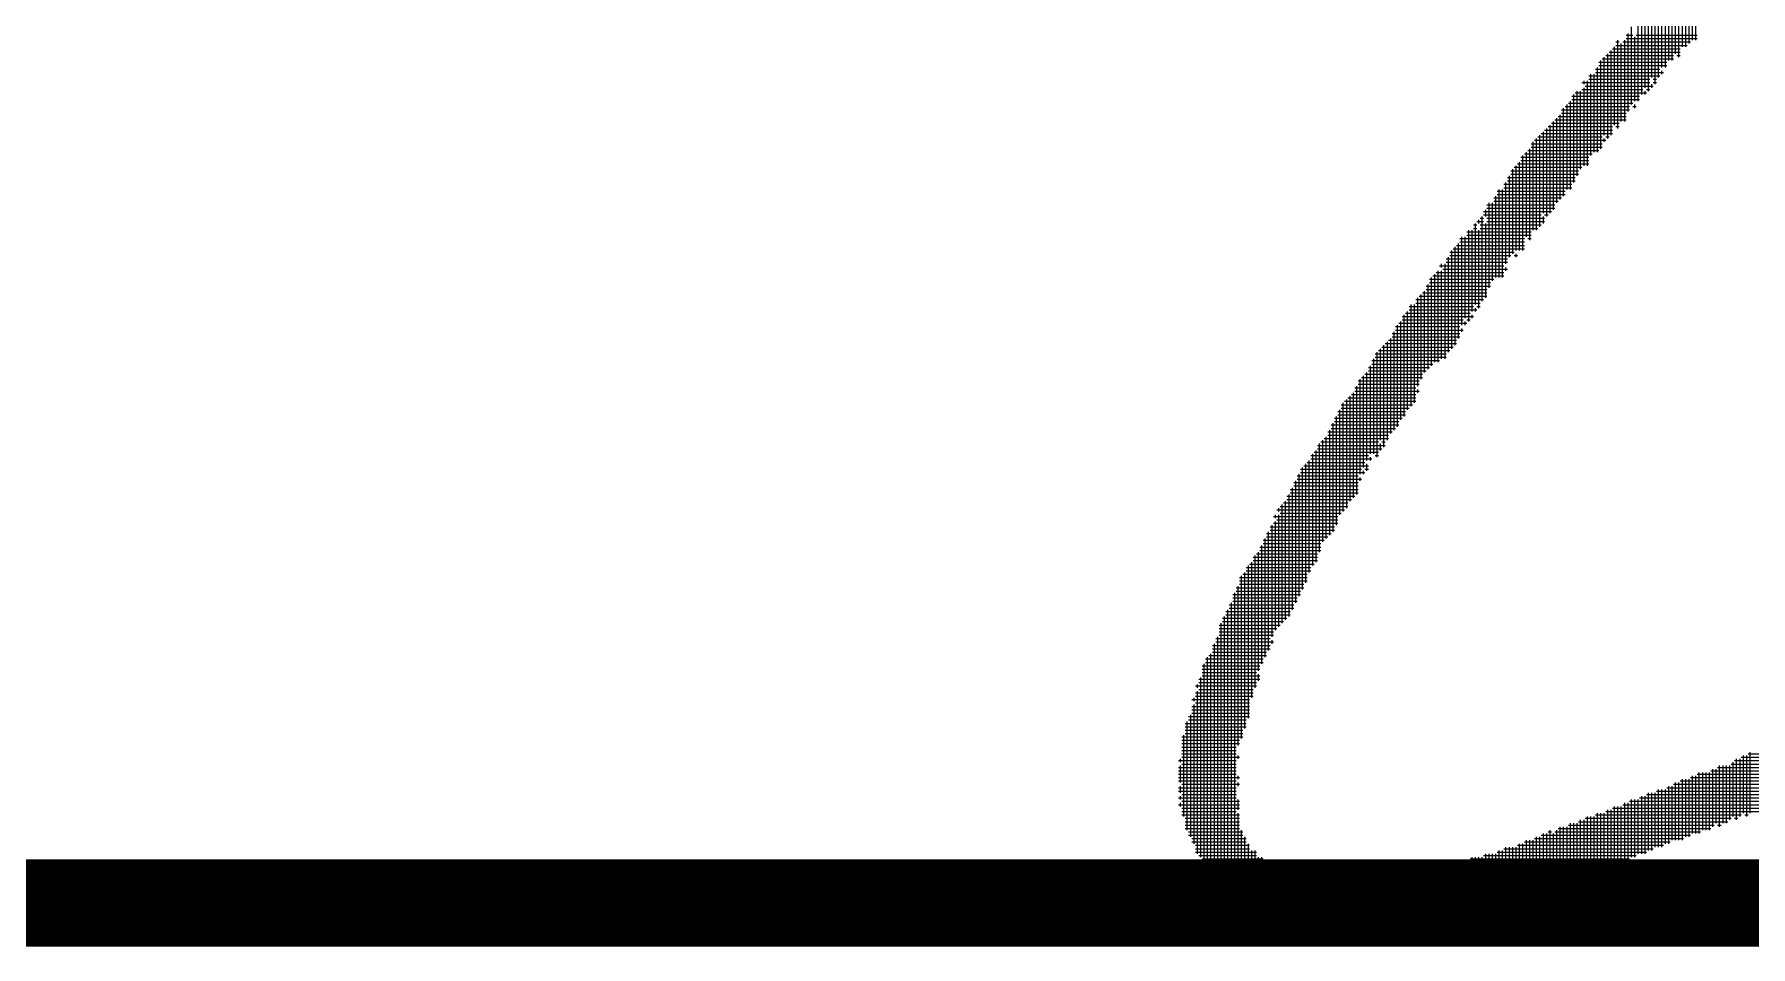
# Model space of a CAD drawing. Header units: feet. Extents: x 0 to 336400, y 0 to 237600.
# Drawn here: x 227236 to 228810, y 10360 to 11197 of the extents above; entities that cross this region are included whole.
import ezdxf
from ezdxf.enums import TextEntityAlignment as Align

# ---------------------------------------------------------------- set-up
doc = ezdxf.new("R2010")
doc.units = ezdxf.units.FT
doc.header["$LTSCALE"] = 2200
doc.header["$MEASUREMENT"] = 0
for name, color, linetype in [('CX-BORD-LIN1', 4, 'CONTINUOUS'), ('CX-BORD-LIN2', 3, 'CONTINUOUS'), ('CX-BORD-TEX2', 7, 'CONTINUOUS'), ('CX-BORD-TEX3', 6, 'CONTINUOUS'), ('CX-MISC', 2, 'CONTINUOUS')]:
    doc.layers.add(name, color=color, linetype=linetype)
doc.styles.add('TB_TEXT', font='')
doc.styles.add('TB_WBTXT', font='')
doc.styles.add('TB_WMTXT', font='')
doc.styles.get('TB_TEXT').set_extended_font_data('DotumChe')
doc.styles.get('TB_WBTXT').set_extended_font_data('Dotum')
doc.styles.get('TB_WMTXT').set_extended_font_data('DotumChe')

# ---------------------------------------------------------------- blocks, each defined once
blk = doc.blocks.new('CXBLKA1-KHCA-1')
at = {"layer": 'CX-BORD-LIN1', "const_width": 0.2}
blk.add_lwpolyline([(558, 6), (270, 6)], dxfattribs=at)
at = {"layer": 'CX-BORD-LIN1', "style": 'TB_TEXT'}
for tag, p in [('TR_RCON5', (342.3033, 33)), ('TR_RCON4', (342.3033, 27)), ('TR_RCON3', (342.3033, 21)), ('TR_RCON2', (342.3033, 15)), ('TR_RCON1', (342.3033, 9))]:
    blk.add_attdef(tag, text='', height=3.5, dxfattribs=at).set_placement(p, align=Align.MIDDLE_LEFT)
for tag, height, p in [('TR_DGN5', 3.5, (451.1185, 33)), ('TR_CHK5', 3.5, (491.1185, 33)), ('TR_RDAT5', 3.5, (317.5, 33)), ('TR_APP5', 3.5, (531.1185, 33)), ('TR_RNUM5', 3, (285.1051, 32.6366)), ('TR_DGN4', 3.5, (451.1185, 27)), ('TR_CHK4', 3.5, (491.1185, 27)), ('TR_RDAT4', 3.5, (317.5, 27)), ('TR_APP4', 3.5, (531.1185, 27)), ('TR_RNUM4', 3, (285.1051, 26.6366)), ('TR_DGN3', 3.5, (451.1185, 21)), ('TR_CHK3', 3.5, (491.1185, 21)), ('TR_RDAT3', 3.5, (317.5, 21)), ('TR_APP3', 3.5, (531.1185, 21)), ('TR_RNUM3', 3, (285.1051, 20.6366)), ('TR_DGN2', 3.5, (451.1185, 15)), ('TR_CHK2', 3.5, (491.1185, 15)), ('TR_RDAT2', 3.5, (317.5, 15)), ('TR_APP2', 3.5, (531.1185, 15)), ('TR_RNUM2', 3, (285.1051, 14.6366)), ('TR_DGN1', 3.5, (451.1185, 9)), ('TR_CHK1', 3.5, (491.1185, 9)), ('TR_RDAT1', 3.5, (317.5, 9)), ('TR_APP1', 3.5, (531.1185, 9)), ('TR_RNUM1', 3, (285.1051, 8.6366))]:
    blk.add_attdef(tag, text='', height=height, dxfattribs=at).set_placement(p, align=Align.MIDDLE_CENTER)
at = {"layer": 'CX-BORD-LIN2', "style": 'TB_TEXT'}
blk.add_attdef('TD_VERSION', text='', height=3, rotation=90, dxfattribs=at).set_placement((800.5, 48.0149), align=Align.MIDDLE_CENTER)
at = {"layer": 'CX-BORD-TEX2', "style": 'TB_WMTXT'}
for tag, height, p in [('TB_CNAME', 5, (15.3448, 531.8324)), ('TB_CSCOP', 4, (16.6346, 523.8324))]:
    blk.add_attdef(tag, text='', height=height, dxfattribs=at).set_placement(p, align=Align.BOTTOM_LEFT)
at = {"layer": 'CX-BORD-TEX2', "style": 'TB_WBTXT'}
for tag, height, p in [('TB_MTITIL', 10, (398, 533.3264)), ('TB_STITL', 7, (398, 518.3264))]:
    blk.add_attdef(tag, text='', height=height, dxfattribs=at).set_placement(p, align=Align.MIDDLE_CENTER)
at = {"layer": 'CX-BORD-TEX3', "style": 'TB_TEXT'}
for tag, height, p in [('TD_LNDST', 4.5, (215, 31.5)), ('TD_DSECT', 4.5, (605.5, 31.5)), ('TD_DDIST', 4.5, (654.5, 31.5)), ('TD_DNAME_TOP', 4.5, (755, 27.957)), ('TD_CSECT', 4.5, (605.5, 22.5)), ('TD_CDIST', 4.5, (654.5, 22.5)), ('TD_DNAME_MAIN', 4.5, (755, 21.4731)), ('TD_DNAME_BOT', 3, (755, 15.2489)), ('TD_HSCAL', 4.5, (620.8841, 13.7484)), ('TD_VSCAL', 4.5, (656.8615, 13.7484)), ('TD_CCOMP', 4.5, (215, 13.5927)), ('TD_CSTEP', 4.5, (250.744, 5.125)), ('TD_FIELD', 4.5, (180, 5.125)), ('TD_DWGNO', 4.5, (755, 5.0017)), ('TD_DWGCODE', 4.5, (637, 4.7908))]:
    blk.add_attdef(tag, text='', height=height, dxfattribs=at).set_placement(p, align=Align.MIDDLE_CENTER)
for tag, height, width, p in [('TD_DCOMP', 4.5, 0.95, (215, 22.5875)), ('TD_CNAME', 5, 0.78, (65, 7.5956))]:
    blk.add_attdef(tag, text='', height=height, dxfattribs=dict(at, width=width)).set_placement(p, align=Align.MIDDLE_CENTER)

msp = doc.modelspace()

# ---------------------------------------------------------------- linework, layer by layer
at = {"layer": 'CX-MISC'}
for p, q in [((228759.8, 11272.6), (228759.8, 11191.7)), ((228747.4, 11257), (228747.4, 11185.5)), ((228750.5, 11260.1), (228750.5, 11185.5)), ((228753.6, 11266.3), (228753.6, 11188.6)), ((228756.7, 11266.3), (228756.7, 11191.7)), ((228731.8, 11241.5), (228731.8, 11166.8)), ((228734.9, 11244.6), (228734.9, 11173)), ((228738.1, 11244.6), (228738.1, 11173)), ((228741.2, 11247.7), (228741.2, 11179.2)), ((228744.3, 11250.8), (228744.3, 11176.1)), ((228719.4, 11225.9), (228719.4, 11157.5)), ((228722.5, 11229), (228722.5, 11151.3)), ((228725.6, 11232.1), (228725.6, 11157.5)), ((228728.7, 11235.2), (228728.7, 11166.8)), ((228707, 11210.4), (228707, 11135.7)), ((228710.1, 11216.6), (228710.1, 11141.9)), ((228713.2, 11219.7), (228713.2, 11148.1)), ((228716.3, 11222.8), (228716.3, 11145)), ((228696.1, 11196.4), (228702.3, 11196.4)), ((228697.6, 11197.9), (228697.6, 11126.4)), ((228700.7, 11204.1), (228700.7, 11132.6)), ((228703.8, 11194.8), (228703.8, 11135.7)), ((228705.4, 11196.4), (228761.4, 11196.4)), ((228679, 11179.2), (228679, 11101.5)), ((228680.5, 11180.8), (228745.8, 11180.8)), ((228682.1, 11182.4), (228682.1, 11104.6)), ((228683.6, 11183.9), (228745.8, 11183.9)), ((228685.2, 11185.5), (228685.2, 11113.9)), ((228686.7, 11190.1), (228689.8, 11190.1)), ((228686.7, 11187), (228752.1, 11187)), ((228688.3, 11191.7), (228688.3, 11110.8)), ((228691.4, 11188.6), (228691.4, 11117)), ((228693, 11190.1), (228755.2, 11190.1)), ((228694.5, 11191.7), (228694.5, 11117)), ((228696.1, 11193.2), (228761.4, 11193.2)), ((228668.1, 11165.3), (228727.2, 11165.3)), ((228668.1, 11162.1), (228730.3, 11162.1)), ((228669.6, 11166.8), (228669.6, 11089)), ((228671.2, 11171.5), (228733.4, 11171.5)), ((228671.2, 11168.4), (228733.4, 11168.4)), ((228672.7, 11173), (228672.7, 11092.2)), ((228674.3, 11174.6), (228739.6, 11174.6)), ((228675.8, 11176.1), (228675.8, 11104.6)), ((228677.4, 11177.7), (228739.6, 11177.7)), ((228728.7, 11163.7), (228728.7, 11160.6)), ((228742.7, 11177.7), (228745.8, 11177.7)), ((228655.6, 11152.8), (228717.8, 11152.8)), ((228655.6, 11146.6), (228711.6, 11146.6)), ((228657.2, 11154.4), (228657.2, 11151.3)), ((228657.2, 11148.1), (228657.2, 11076.6)), ((228658.7, 11149.7), (228720.9, 11149.7)), ((228660.3, 11154.4), (228660.3, 11076.6)), ((228661.9, 11159), (228727.2, 11159)), ((228661.9, 11155.9), (228717.8, 11155.9)), ((228663.4, 11160.6), (228663.4, 11085.9)), ((228666.5, 11160.6), (228666.5, 11089)), ((228714.7, 11146.6), (228717.8, 11146.6)), ((228719.4, 11151.3), (228719.4, 11148.1)), ((228720.9, 11155.9), (228724.1, 11155.9)), ((228720.9, 11152.8), (228724.1, 11152.8)), ((228640.1, 11131), (228699.2, 11131)), ((228641.6, 11132.6), (228641.6, 11054.8)), ((228643.2, 11134.1), (228702.3, 11134.1)), ((228644.7, 11135.7), (228644.7, 11054.8)), ((228646.3, 11140.4), (228708.5, 11140.4)), ((228646.3, 11137.3), (228708.5, 11137.3)), ((228647.9, 11141.9), (228647.9, 11061.1)), ((228649.4, 11143.5), (228714.7, 11143.5)), ((228651, 11145), (228651, 11067.3)), ((228654.1, 11145), (228654.1, 11073.5)), ((228702.3, 11131), (228705.4, 11131)), ((228703.8, 11132.6), (228703.8, 11129.5)), ((228713.2, 11145), (228713.2, 11141.9)), ((228627.6, 11115.5), (228689.8, 11115.5)), ((228629.2, 11117), (228629.2, 11036.2)), ((228630.7, 11118.6), (228696.1, 11118.6)), ((228632.3, 11120.2), (228632.3, 11042.4)), ((228633.9, 11121.7), (228696.1, 11121.7)), ((228635.4, 11123.3), (228635.4, 11045.5)), ((228637, 11127.9), (228699.2, 11127.9)), ((228637, 11124.8), (228696.1, 11124.8)), ((228638.5, 11129.5), (228638.5, 11048.6)), ((228612.1, 11099.9), (228677.4, 11099.9)), ((228613.6, 11101.5), (228613.6, 11017.5)), ((228615.2, 11103), (228674.3, 11103)), ((228616.8, 11104.6), (228616.8, 11020.6)), ((228618.3, 11106.2), (228683.6, 11106.2)), ((228619.9, 11107.7), (228619.9, 11033.1)), ((228621.4, 11109.3), (228683.6, 11109.3)), ((228623, 11110.8), (228623, 11030)), ((228624.5, 11112.4), (228683.6, 11112.4)), ((228626.1, 11113.9), (228626.1, 11033.1)), ((228675.8, 11101.5), (228675.8, 11098.4)), ((228677.4, 11103), (228680.5, 11103)), ((228686.7, 11112.4), (228689.8, 11112.4)), ((228599.6, 11084.4), (228661.9, 11084.4)), ((228601.2, 11085.9), (228601.2, 10998.8)), ((228602.8, 11087.5), (228665, 11087.5)), ((228604.3, 11089), (228604.3, 11011.3)), ((228605.9, 11090.6), (228671.2, 11090.6)), ((228607.4, 11092.2), (228607.4, 11008.2)), ((228609, 11096.8), (228674.3, 11096.8)), ((228609, 11093.7), (228674.3, 11093.7)), ((228610.5, 11098.4), (228610.5, 11017.5)), ((228590.3, 11071.9), (228652.5, 11071.9)), ((228590.3, 11068.8), (228652.5, 11068.8)), ((228591.9, 11073.5), (228591.9, 10995.7)), ((228593.4, 11075.1), (228655.6, 11075.1)), ((228595, 11076.6), (228595, 10998.8)), ((228596.5, 11078.2), (228661.9, 11078.2)), ((228598.1, 11079.7), (228598.1, 10998.8)), ((228599.6, 11081.3), (228661.9, 11081.3)), ((228577.9, 11053.3), (228640.1, 11053.3)), ((228579.4, 11054.8), (228579.4, 10974)), ((228582.5, 11054.8), (228582.5, 10974)), ((228584.1, 11059.5), (228646.3, 11059.5)), ((228584.1, 11056.4), (228646.3, 11056.4)), ((228585.6, 11061.1), (228585.6, 10986.4)), ((228587.2, 11065.7), (228649.4, 11065.7)), ((228587.2, 11062.6), (228649.4, 11062.6)), ((228588.8, 11067.3), (228588.8, 10992.6)), ((228567, 11036.2), (228567, 11030)), ((228568.5, 11040.8), (228630.7, 11040.8)), ((228568.5, 11037.7), (228630.7, 11037.7)), ((228570.1, 11042.4), (228570.1, 10964.6)), ((228573.2, 11042.4), (228573.2, 10970.9)), ((228574.8, 11047.1), (228637, 11047.1)), ((228574.8, 11043.9), (228633.9, 11043.9)), ((228576.3, 11048.6), (228576.3, 10974)), ((228577.9, 11050.2), (228640.1, 11050.2)), ((228556.1, 11022.2), (228559.2, 11022.2)), ((228557.7, 11023.7), (228557.7, 10949.1)), ((228559.2, 11025.3), (228565.4, 11025.3)), ((228560.8, 11026.8), (228560.8, 11023.7)), ((228562.3, 11028.4), (228565.4, 11028.4)), ((228562.3, 11022.2), (228618.3, 11022.2)), ((228563.9, 11030), (228563.9, 10952.2)), ((228565.4, 11034.6), (228627.6, 11034.6)), ((228565.4, 11031.5), (228618.3, 11031.5)), ((228567, 11023.7), (228567, 10955.3)), ((228568.5, 11028.4), (228621.4, 11028.4)), ((228568.5, 11025.3), (228621.4, 11025.3)), ((228619.9, 11030), (228619.9, 11023.7)), ((228621.4, 11031.5), (228624.5, 11031.5)), ((228542.1, 11005.1), (228542.1, 10918)), ((228543.7, 11009.7), (228602.8, 11009.7)), ((228543.7, 11006.6), (228602.8, 11006.6)), ((228545.2, 11011.3), (228545.2, 10930.4)), ((228548.3, 11011.3), (228548.3, 10936.6)), ((228549.9, 11016), (228609, 11016)), ((228549.9, 11012.8), (228609, 11012.8)), ((228551.4, 11017.5), (228551.4, 10933.5)), ((228554.5, 11017.5), (228554.5, 10942.9)), ((228556.1, 11019.1), (228559.2, 11019.1)), ((228560.8, 11017.5), (228560.8, 10946)), ((228562.3, 11019.1), (228615.2, 11019.1)), ((228605.9, 11009.7), (228609, 11009.7)), ((228531.2, 10991.1), (228587.2, 10991.1)), ((228532.8, 10992.6), (228532.8, 10905.5)), ((228534.3, 10997.3), (228593.4, 10997.3)), ((228534.3, 10994.2), (228590.3, 10994.2)), ((228535.9, 10998.8), (228535.9, 10908.6)), ((228537.4, 11000.4), (228602.8, 11000.4)), ((228539, 11002), (228539, 10911.8)), ((228540.5, 11003.5), (228602.8, 11003.5)), ((228593.4, 10994.2), (228596.5, 10994.2)), ((228595, 10995.7), (228595, 10992.6)), ((228517.2, 10974), (228517.2, 10893.1)), ((228518.8, 10975.5), (228584.1, 10975.5)), ((228520.3, 10977.1), (228520.3, 10896.2)), ((228521.9, 10978.6), (228584.1, 10978.6)), ((228523.4, 10980.2), (228523.4, 10896.2)), ((228525, 10984.8), (228584.1, 10984.8)), ((228526.5, 10986.4), (228526.5, 10983.3)), ((228526.5, 10980.2), (228526.5, 10899.3)), ((228528.1, 10981.7), (228587.2, 10981.7)), ((228529.7, 10986.4), (228529.7, 10899.3)), ((228531.2, 10988), (228587.2, 10988)), ((228585.6, 10983.3), (228585.6, 10980.2)), ((228507.9, 10958.4), (228507.9, 10880.7)), ((228509.4, 10960), (228568.5, 10960)), ((228511, 10961.5), (228511, 10886.9)), ((228512.6, 10966.2), (228571.7, 10966.2)), ((228512.6, 10963.1), (228568.5, 10963.1)), ((228514.1, 10967.7), (228514.1, 10890)), ((228515.7, 10972.4), (228574.8, 10972.4)), ((228515.7, 10969.3), (228571.7, 10969.3)), ((228495.4, 10942.9), (228495.4, 10852.7)), ((228497, 10947.5), (228556.1, 10947.5)), ((228497, 10944.4), (228559.2, 10944.4)), ((228498.6, 10949.1), (228498.6, 10855.8)), ((228501.7, 10949.1), (228501.7, 10858.9)), ((228503.2, 10953.7), (228565.4, 10953.7)), ((228503.2, 10950.6), (228562.3, 10950.6)), ((228504.8, 10955.3), (228504.8, 10874.4)), ((228506.3, 10956.9), (228568.5, 10956.9)), ((228557.7, 10946), (228557.7, 10942.9)), ((228559.2, 10947.5), (228562.3, 10947.5)), ((228484.6, 10928.9), (228543.7, 10928.9)), ((228486.1, 10930.4), (228486.1, 10837.1)), ((228487.7, 10932), (228549.9, 10932)), ((228489.2, 10933.5), (228489.2, 10843.3)), ((228490.8, 10938.2), (228556.1, 10938.2)), ((228490.8, 10935.1), (228546.8, 10935.1)), ((228492.3, 10939.7), (228492.3, 10846.4)), ((228493.9, 10941.3), (228553, 10941.3)), ((228545.2, 10927.3), (228545.2, 10924.2)), ((228548.3, 10933.5), (228548.3, 10930.4)), ((228549.9, 10935.1), (228553, 10935.1)), ((228554.5, 10939.7), (228554.5, 10936.6)), ((228472.1, 10910.2), (228537.4, 10910.2)), ((228473.7, 10911.8), (228473.7, 10818.4)), ((228475.2, 10913.3), (228540.5, 10913.3)), ((228476.8, 10914.9), (228476.8, 10824.7)), ((228478.3, 10916.4), (228540.5, 10916.4)), ((228479.9, 10918), (228479.9, 10830.9)), ((228481.4, 10922.6), (228543.7, 10922.6)), ((228481.4, 10919.5), (228543.7, 10919.5)), ((228483, 10924.2), (228483, 10834)), ((228484.6, 10925.8), (228546.8, 10925.8)), ((228462.8, 10897.8), (228525, 10897.8)), ((228462.8, 10894.6), (228518.8, 10894.6)), ((228464.3, 10899.3), (228464.3, 10812.2)), ((228465.9, 10904), (228531.2, 10904)), ((228465.9, 10900.9), (228531.2, 10900.9)), ((228467.5, 10905.5), (228467.5, 10809.1)), ((228469, 10907.1), (228534.3, 10907.1)), ((228470.6, 10908.6), (228470.6, 10824.7)), ((228450.3, 10879.1), (228506.3, 10879.1)), ((228451.9, 10880.7), (228451.9, 10793.6)), ((228453.5, 10882.2), (228509.4, 10882.2)), ((228455, 10883.8), (228455, 10799.8)), ((228456.6, 10885.3), (228509.4, 10885.3)), ((228458.1, 10886.9), (228458.1, 10806)), ((228459.7, 10891.5), (228515.7, 10891.5)), ((228459.7, 10888.4), (228512.6, 10888.4)), ((228461.2, 10893.1), (228461.2, 10812.2)), ((228441, 10863.5), (228503.2, 10863.5)), ((228442.6, 10865.1), (228442.6, 10768.7)), ((228444.1, 10866.7), (228503.2, 10866.7)), ((228445.7, 10868.2), (228445.7, 10771.8)), ((228447.2, 10872.9), (228503.2, 10872.9)), ((228447.2, 10869.8), (228506.3, 10869.8)), ((228448.8, 10874.4), (228448.8, 10774.9)), ((228450.3, 10876), (228506.3, 10876)), ((228504.8, 10871.3), (228504.8, 10868.2)), ((228431.7, 10851.1), (228493.9, 10851.1)), ((228431.7, 10848), (228493.9, 10848)), ((228433.2, 10852.7), (228433.2, 10756.2)), ((228434.8, 10857.3), (228500.1, 10857.3)), ((228434.8, 10854.2), (228497, 10854.2)), ((228436.3, 10858.9), (228436.3, 10759.3)), ((228437.9, 10860.4), (228503.2, 10860.4)), ((228439.5, 10862), (228439.5, 10762.5)), ((228422.4, 10832.4), (228481.4, 10832.4)), ((228423.9, 10834), (228423.9, 10737.6)), ((228425.5, 10838.7), (228487.7, 10838.7)), ((228425.5, 10835.6), (228484.6, 10835.6)), ((228427, 10840.2), (228427, 10740.7)), ((228428.6, 10844.9), (228490.8, 10844.9)), ((228428.6, 10841.8), (228487.7, 10841.8)), ((228430.1, 10846.4), (228430.1, 10746.9)), ((228413, 10820), (228475.2, 10820)), ((228413, 10816.9), (228472.1, 10816.9)), ((228414.6, 10821.6), (228414.6, 10722)), ((228416.1, 10823.1), (228469, 10823.1)), ((228417.7, 10824.7), (228417.7, 10731.4)), ((228419.2, 10826.2), (228478.3, 10826.2)), ((228420.8, 10827.8), (228420.8, 10734.5)), ((228422.4, 10829.3), (228478.3, 10829.3)), ((228470.6, 10821.6), (228470.6, 10815.3)), ((228472.1, 10823.1), (228475.2, 10823.1)), ((228400.6, 10801.3), (228459.7, 10801.3)), ((228402.1, 10802.9), (228402.1, 10694)), ((228403.7, 10804.4), (228456.6, 10804.4)), ((228405.2, 10806), (228405.2, 10703.4)), ((228406.8, 10810.7), (228459.7, 10810.7)), ((228406.8, 10807.6), (228462.8, 10807.6)), ((228408.4, 10812.2), (228408.4, 10709.6)), ((228409.9, 10813.8), (228469, 10813.8)), ((228411.5, 10815.3), (228411.5, 10712.7)), ((228458.1, 10802.9), (228458.1, 10796.7)), ((228461.2, 10809.1), (228461.2, 10806)), ((228465.9, 10810.7), (228469, 10810.7)), ((228391.2, 10785.8), (228450.3, 10785.8)), ((228392.8, 10787.3), (228392.8, 10675.4)), ((228394.4, 10792), (228450.3, 10792)), ((228394.4, 10788.9), (228453.5, 10788.9)), ((228395.9, 10793.6), (228395.9, 10681.6)), ((228397.5, 10798.2), (228453.5, 10798.2)), ((228397.5, 10795.1), (228456.6, 10795.1)), ((228399, 10799.8), (228399, 10687.8)), ((228451.9, 10790.4), (228451.9, 10787.3)), ((228455, 10796.7), (228455, 10793.6)), ((228456.6, 10798.2), (228459.7, 10798.2)), ((228383.5, 10768.7), (228383.5, 10659.8)), ((228385, 10773.3), (228447.2, 10773.3)), ((228385, 10770.2), (228444.1, 10770.2)), ((228386.6, 10774.9), (228386.6, 10662.9)), ((228388.1, 10779.6), (228450.3, 10779.6)), ((228388.1, 10776.5), (228450.3, 10776.5)), ((228389.7, 10781.1), (228389.7, 10669.1)), ((228391.2, 10782.7), (228450.3, 10782.7)), ((228372.6, 10754.7), (228431.7, 10754.7)), ((228374.1, 10756.2), (228374.1, 10753.1)), ((228375.7, 10760.9), (228437.9, 10760.9)), ((228377.3, 10762.5), (228377.3, 10759.3)), ((228377.3, 10756.2), (228377.3, 10653.6)), ((228378.8, 10764), (228441, 10764)), ((228378.8, 10757.8), (228434.8, 10757.8)), ((228380.4, 10765.6), (228380.4, 10656.7)), ((228381.9, 10767.1), (228441, 10767.1)), ((228366.4, 10739.1), (228425.5, 10739.1)), ((228367.9, 10740.7), (228367.9, 10631.8)), ((228369.5, 10745.3), (228428.6, 10745.3)), ((228369.5, 10742.2), (228428.6, 10742.2)), ((228371, 10746.9), (228371, 10644.3)), ((228372.6, 10748.5), (228431.7, 10748.5)), ((228374.1, 10750), (228374.1, 10650.5)), ((228375.7, 10751.6), (228431.7, 10751.6)), ((228358.6, 10722), (228358.6, 10613.2)), ((228360.1, 10726.7), (228416.1, 10726.7)), ((228360.1, 10723.6), (228416.1, 10723.6)), ((228361.7, 10728.2), (228361.7, 10619.4)), ((228363.3, 10732.9), (228419.2, 10732.9)), ((228363.3, 10729.8), (228416.1, 10729.8)), ((228364.8, 10734.5), (228364.8, 10625.6)), ((228366.4, 10736), (228422.4, 10736)), ((228347.7, 10708), (228406.8, 10708)), ((228349.3, 10709.6), (228349.3, 10569.6)), ((228350.8, 10711.1), (228409.9, 10711.1)), ((228352.4, 10712.7), (228352.4, 10588.3)), ((228353.9, 10717.4), (228413, 10717.4)), ((228353.9, 10714.2), (228413, 10714.2)), ((228355.5, 10718.9), (228355.5, 10597.6)), ((228357, 10720.5), (228413, 10720.5)), ((228339.9, 10690.9), (228339.9, 10544.7)), ((228341.5, 10698.7), (228403.7, 10698.7)), ((228341.5, 10695.6), (228403.7, 10695.6)), ((228341.5, 10692.5), (228400.6, 10692.5)), ((228343, 10700.2), (228343, 10550.9)), ((228344.6, 10701.8), (228403.7, 10701.8)), ((228346.1, 10703.4), (228346.1, 10560.3)), ((228347.7, 10704.9), (228406.8, 10704.9)), ((228333.7, 10675.4), (228333.7, 10417.2)), ((228335.3, 10683.1), (228397.5, 10683.1)), ((228335.3, 10680), (228394.4, 10680)), ((228335.3, 10676.9), (228394.4, 10676.9)), ((228336.8, 10684.7), (228336.8, 10414.1)), ((228338.4, 10689.4), (228400.6, 10689.4)), ((228338.4, 10686.3), (228397.5, 10686.3)), ((228325.9, 10661.4), (228385, 10661.4)), ((228327.5, 10662.9), (228327.5, 10420.3)), ((228329, 10667.6), (228388.1, 10667.6)), ((228329, 10664.5), (228388.1, 10664.5)), ((228330.6, 10669.1), (228330.6, 10420.3)), ((228332.1, 10673.8), (228391.2, 10673.8)), ((228332.1, 10670.7), (228391.2, 10670.7)), ((228319.7, 10642.7), (228369.5, 10642.7)), ((228321.3, 10644.3), (228321.3, 10426.5)), ((228322.8, 10655.1), (228378.8, 10655.1)), ((228322.8, 10652), (228375.7, 10652)), ((228322.8, 10648.9), (228372.6, 10648.9)), ((228322.8, 10645.8), (228372.6, 10645.8)), ((228324.4, 10656.7), (228324.4, 10423.4)), ((228325.9, 10658.3), (228381.9, 10658.3)), ((228313.5, 10627.2), (228366.4, 10627.2)), ((228315, 10628.7), (228315, 10429.6)), ((228316.6, 10636.5), (228369.5, 10636.5)), ((228316.6, 10633.4), (228369.5, 10633.4)), ((228316.6, 10630.3), (228366.4, 10630.3)), ((228318.2, 10638), (228318.2, 10429.6)), ((228319.7, 10639.6), (228372.6, 10639.6)), ((228371, 10641.2), (228371, 10638)), ((228307.3, 10617.8), (228360.1, 10617.8)), ((228307.3, 10614.7), (228360.1, 10614.7)), ((228307.3, 10611.6), (228357, 10611.6)), ((228308.8, 10619.4), (228308.8, 10439)), ((228310.4, 10624), (228363.3, 10624)), ((228310.4, 10620.9), (228363.3, 10620.9)), ((228311.9, 10625.6), (228311.9, 10435.9)), ((228301, 10599.2), (228357, 10599.2)), ((228302.6, 10600.7), (228302.6, 10597.6)), ((228304.2, 10605.4), (228360.1, 10605.4)), ((228304.2, 10602.3), (228357, 10602.3)), ((228304.2, 10596), (228353.9, 10596)), ((228305.7, 10606.9), (228305.7, 10442.1)), ((228307.3, 10608.5), (228360.1, 10608.5)), ((228358.6, 10610), (228358.6, 10603.8)), ((228297.9, 10586.7), (228350.8, 10586.7)), ((228297.9, 10580.5), (228350.8, 10580.5)), ((228299.5, 10588.3), (228299.5, 10585.2)), ((228299.5, 10582.1), (228299.5, 10454.5)), ((228301, 10592.9), (228353.9, 10592.9)), ((228301, 10589.8), (228353.9, 10589.8)), ((228301, 10583.6), (228350.8, 10583.6)), ((228302.6, 10594.5), (228302.6, 10445.2)), ((228291.7, 10564.9), (228347.7, 10564.9)), ((228293.3, 10566.5), (228293.3, 10467)), ((228294.8, 10571.2), (228350.8, 10571.2)), ((228294.8, 10568.1), (228347.7, 10568.1)), ((228296.4, 10572.7), (228296.4, 10460.7)), ((228297.9, 10577.4), (228350.8, 10577.4)), ((228297.9, 10574.3), (228350.8, 10574.3)), ((228288.6, 10552.5), (228344.6, 10552.5)), ((228288.6, 10549.4), (228341.5, 10549.4)), ((228290.2, 10554.1), (228290.2, 10479.4)), ((228291.7, 10561.8), (228347.7, 10561.8)), ((228291.7, 10558.7), (228344.6, 10558.7)), ((228291.7, 10555.6), (228344.6, 10555.6)), ((228288.6, 10546.3), (228341.5, 10546.3)), ((228288.6, 10543.2), (228338.4, 10543.2)), ((228288.6, 10540.1), (228338.4, 10540.1)), ((228288.6, 10537), (228338.4, 10537)), ((228288.6, 10533.8), (228341.5, 10533.8)), ((228339.9, 10535.4), (228339.9, 10532.3)), ((228801.8, 10533.8), (228926.2, 10533.8)), ((228803.4, 10535.4), (228803.4, 10482.5)), ((228806.5, 10535.4), (228806.5, 10479.4)), ((228808, 10537), (228932.5, 10537)), ((228809.6, 10538.5), (228809.6, 10482.5)), ((228285.5, 10530.7), (228338.4, 10530.7)), ((228285.5, 10524.5), (228338.4, 10524.5)), ((228285.5, 10521.4), (228338.4, 10521.4)), ((228285.5, 10518.3), (228338.4, 10518.3)), ((228287, 10532.3), (228287, 10529.2)), ((228287, 10526.1), (228287, 10510.5)), ((228288.6, 10527.6), (228338.4, 10527.6)), ((228339.9, 10516.7), (228339.9, 10513.6)), ((228756.7, 10516.7), (228756.7, 10463.9)), ((228759.8, 10516.7), (228759.8, 10463.9)), ((228761.4, 10518.3), (228898.2, 10518.3)), ((228762.9, 10519.8), (228762.9, 10463.9)), ((228766.1, 10519.8), (228766.1, 10467)), ((228769.2, 10519.8), (228769.2, 10467)), ((228772.3, 10519.8), (228772.3, 10467)), ((228773.8, 10521.4), (228904.5, 10521.4)), ((228775.4, 10523), (228775.4, 10470.1)), ((228778.5, 10523), (228778.5, 10473.2)), ((228780, 10524.5), (228907.6, 10524.5)), ((228781.6, 10526.1), (228781.6, 10470.1)), ((228784.7, 10526.1), (228784.7, 10473.2)), ((228787.8, 10526.1), (228787.8, 10473.2)), ((228790.9, 10526.1), (228790.9, 10476.3)), ((228792.5, 10527.6), (228913.8, 10527.6)), ((228794, 10529.2), (228794, 10479.4)), ((228795.6, 10530.7), (228920, 10530.7)), ((228797.2, 10532.3), (228797.2, 10476.3)), ((228800.3, 10532.3), (228800.3, 10479.4)), ((228285.5, 10515.2), (228341.5, 10515.2)), ((228285.5, 10512.1), (228338.4, 10512.1)), ((228285.5, 10505.8), (228338.4, 10505.8)), ((228285.5, 10502.7), (228338.4, 10502.7)), ((228287, 10507.4), (228287, 10501.2)), ((228288.6, 10509), (228341.5, 10509)), ((228339.9, 10510.5), (228339.9, 10507.4)), ((228716.3, 10501.2), (228716.3, 10448.3)), ((228719.4, 10501.2), (228719.4, 10448.3)), ((228722.5, 10501.2), (228722.5, 10451.4)), ((228724.1, 10502.7), (228857.8, 10502.7)), ((228725.6, 10504.3), (228725.6, 10451.4)), ((228728.7, 10504.3), (228728.7, 10451.4)), ((228731.8, 10504.3), (228731.8, 10454.5)), ((228733.4, 10505.8), (228860.9, 10505.8)), ((228734.9, 10507.4), (228734.9, 10454.5)), ((228738.1, 10507.4), (228738.1, 10457.6)), ((228739.6, 10509), (228870.2, 10509)), ((228741.2, 10510.5), (228741.2, 10457.6)), ((228744.3, 10510.5), (228744.3, 10457.6)), ((228745.8, 10512.1), (228876.5, 10512.1)), ((228747.4, 10513.6), (228747.4, 10457.6)), ((228750.5, 10513.6), (228750.5, 10460.7)), ((228753.6, 10513.6), (228753.6, 10460.7)), ((228755.2, 10515.2), (228892, 10515.2)), ((228285.5, 10496.5), (228338.4, 10496.5)), ((228285.5, 10490.3), (228341.5, 10490.3)), ((228287, 10498.1), (228287, 10495)), ((228287, 10491.9), (228287, 10488.7)), ((228288.6, 10499.6), (228338.4, 10499.6)), ((228288.6, 10493.4), (228341.5, 10493.4)), ((228288.6, 10487.2), (228341.5, 10487.2)), ((228339.9, 10495), (228339.9, 10485.6)), ((228679, 10485.6), (228679, 10432.8)), ((228682.1, 10485.6), (228682.1, 10432.8)), ((228683.6, 10487.2), (228829.8, 10487.2)), ((228685.2, 10488.7), (228685.2, 10432.8)), ((228688.3, 10488.7), (228688.3, 10435.9)), ((228691.4, 10488.7), (228691.4, 10435.9)), ((228693, 10490.3), (228836, 10490.3)), ((228694.5, 10491.9), (228694.5, 10439)), ((228697.6, 10491.9), (228697.6, 10439)), ((228699.2, 10493.4), (228845.4, 10493.4)), ((228700.7, 10495), (228700.7, 10442.1)), ((228703.8, 10495), (228703.8, 10442.1)), ((228707, 10495), (228707, 10445.2)), ((228708.5, 10496.5), (228851.6, 10496.5)), ((228710.1, 10498.1), (228710.1, 10445.2)), ((228713.2, 10498.1), (228713.2, 10445.2)), ((228714.7, 10499.6), (228854.7, 10499.6)), ((228288.6, 10484.1), (228338.4, 10484.1)), ((228288.6, 10481), (228341.5, 10481)), ((228291.7, 10477.9), (228341.5, 10477.9)), ((228291.7, 10474.7), (228341.5, 10474.7)), ((228291.7, 10471.6), (228341.5, 10471.6)), ((228339.9, 10482.5), (228339.9, 10411)), ((228635.4, 10470.1), (228635.4, 10414.1)), ((228638.5, 10470.1), (228638.5, 10414.1)), ((228641.6, 10470.1), (228641.6, 10414.1)), ((228643.2, 10471.6), (228776.9, 10471.6)), ((228644.7, 10473.2), (228644.7, 10414.1)), ((228647.9, 10473.2), (228647.9, 10417.2)), ((228651, 10473.2), (228651, 10423.4)), ((228652.5, 10474.7), (228789.4, 10474.7)), ((228654.1, 10476.3), (228654.1, 10420.3)), ((228657.2, 10476.3), (228657.2, 10420.3)), ((228658.7, 10477.9), (228792.5, 10477.9)), ((228660.3, 10479.4), (228660.3, 10423.4)), ((228663.4, 10479.4), (228663.4, 10426.5)), ((228666.5, 10479.4), (228666.5, 10426.5)), ((228668.1, 10481), (228801.8, 10481)), ((228669.6, 10482.5), (228669.6, 10429.6)), ((228672.7, 10482.5), (228672.7, 10429.6)), ((228675.8, 10482.5), (228675.8, 10432.8)), ((228677.4, 10484.1), (228823.6, 10484.1)), ((228780, 10471.6), (228783.2, 10471.6)), ((228795.6, 10477.9), (228798.7, 10477.9)), ((228804.9, 10481), (228808, 10481)), ((228291.7, 10468.5), (228341.5, 10468.5)), ((228294.8, 10465.4), (228344.6, 10465.4)), ((228294.8, 10462.3), (228344.6, 10462.3)), ((228297.9, 10459.2), (228347.7, 10459.2)), ((228297.9, 10456.1), (228347.7, 10456.1)), ((228343, 10467), (228343, 10407.9)), ((228346.1, 10460.7), (228346.1, 10404.8)), ((228349.3, 10454.5), (228349.3, 10404.8)), ((228598.1, 10454.5), (228598.1, 10401.6)), ((228601.2, 10454.5), (228601.2, 10401.6)), ((228602.8, 10456.1), (228736.5, 10456.1)), ((228604.3, 10457.6), (228604.3, 10404.8)), ((228607.4, 10457.6), (228607.4, 10404.8)), ((228610.5, 10457.6), (228610.5, 10407.9)), ((228612.1, 10459.2), (228748.9, 10459.2)), ((228613.6, 10460.7), (228613.6, 10407.9)), ((228616.8, 10460.7), (228616.8, 10411)), ((228618.3, 10462.3), (228755.2, 10462.3)), ((228619.9, 10463.9), (228619.9, 10411)), ((228623, 10463.9), (228623, 10414.1)), ((228624.5, 10465.4), (228627.6, 10465.4)), ((228626.1, 10467), (228626.1, 10411)), ((228629.2, 10463.9), (228629.2, 10414.1)), ((228630.7, 10465.4), (228764.5, 10465.4)), ((228632.3, 10467), (228632.3, 10414.1)), ((228633.9, 10468.5), (228773.8, 10468.5)), ((228301, 10453), (228350.8, 10453)), ((228301, 10449.9), (228350.8, 10449.9)), ((228301, 10446.8), (228357, 10446.8)), ((228304.2, 10443.6), (228357, 10443.6)), ((228307.3, 10440.5), (228363.3, 10440.5)), ((228352.4, 10448.3), (228352.4, 10404.8)), ((228355.5, 10448.3), (228355.5, 10401.6)), ((228358.6, 10442.1), (228358.6, 10398.5)), ((228361.7, 10442.1), (228361.7, 10398.5)), ((228545.2, 10439), (228545.2, 10389.2)), ((228548.3, 10439), (228548.3, 10392.3)), ((228551.4, 10439), (228551.4, 10392.3)), ((228553, 10440.5), (228699.2, 10440.5)), ((228554.5, 10442.1), (228554.5, 10392.3)), ((228557.7, 10442.1), (228557.7, 10392.3)), ((228560.8, 10442.1), (228560.8, 10392.3)), ((228563.9, 10442.1), (228563.9, 10395.4)), ((228565.4, 10443.6), (228705.4, 10443.6)), ((228567, 10445.2), (228567, 10395.4)), ((228570.1, 10445.2), (228570.1, 10395.4)), ((228573.2, 10445.2), (228573.2, 10398.5)), ((228576.3, 10445.2), (228576.3, 10395.4)), ((228577.9, 10446.8), (228714.7, 10446.8)), ((228579.4, 10448.3), (228579.4, 10398.5)), ((228582.5, 10448.3), (228582.5, 10398.5)), ((228584.1, 10449.9), (228720.9, 10449.9)), ((228585.6, 10451.4), (228585.6, 10398.5)), ((228588.8, 10451.4), (228588.8, 10401.6)), ((228591.9, 10451.4), (228591.9, 10401.6)), ((228595, 10451.4), (228595, 10401.6)), ((228596.5, 10453), (228730.3, 10453)), ((228310.4, 10437.4), (228363.3, 10437.4)), ((228313.5, 10434.3), (228372.6, 10434.3)), ((228313.5, 10431.2), (228375.7, 10431.2)), ((228319.7, 10428.1), (228388.1, 10428.1)), ((228322.8, 10425), (228400.6, 10425)), ((228364.8, 10435.9), (228364.8, 10398.5)), ((228367.9, 10435.9), (228367.9, 10395.4)), ((228371, 10435.9), (228371, 10392.3)), ((228374.1, 10432.8), (228374.1, 10392.3)), ((228377.3, 10429.6), (228377.3, 10392.3)), ((228380.4, 10429.6), (228380.4, 10389.2)), ((228383.5, 10429.6), (228383.5, 10389.2)), ((228386.6, 10429.6), (228386.6, 10386.1)), ((228389.7, 10426.5), (228389.7, 10389.2)), ((228392.8, 10426.5), (228392.8, 10386.1)), ((228395.9, 10426.5), (228395.9, 10386.1)), ((228399, 10426.5), (228399, 10386.1)), ((228402.1, 10423.4), (228402.1, 10386.1)), ((228405.2, 10423.4), (228405.2, 10383)), ((228408.4, 10423.4), (228408.4, 10383)), ((228411.5, 10423.4), (228411.5, 10383)), ((228414.6, 10423.4), (228414.6, 10383)), ((228417.7, 10423.4), (228417.7, 10383)), ((228423.9, 10423.4), (228423.9, 10379.9)), ((228442.6, 10423.4), (228442.6, 10379.9)), ((228461.2, 10423.4), (228461.2, 10379.9)), ((228467.5, 10423.4), (228467.5, 10379.9)), ((228470.6, 10423.4), (228470.6, 10379.9)), ((228473.7, 10423.4), (228473.7, 10376.8)), ((228476.8, 10423.4), (228476.8, 10379.9)), ((228479.9, 10423.4), (228479.9, 10379.9)), ((228481.4, 10425), (228484.6, 10425)), ((228483, 10426.5), (228483, 10379.9)), ((228486.1, 10423.4), (228486.1, 10379.9)), ((228487.7, 10425), (228490.8, 10425)), ((228489.2, 10426.5), (228489.2, 10379.9)), ((228492.3, 10423.4), (228492.3, 10379.9)), ((228493.9, 10425), (228661.9, 10425)), ((228495.4, 10426.5), (228495.4, 10379.9)), ((228498.6, 10426.5), (228498.6, 10379.9)), ((228500.1, 10428.1), (228503.2, 10428.1)), ((228501.7, 10429.6), (228501.7, 10379.9)), ((228504.8, 10426.5), (228504.8, 10379.9)), ((228506.3, 10428.1), (228668.1, 10428.1)), ((228507.9, 10429.6), (228507.9, 10383)), ((228511, 10429.6), (228511, 10379.9)), ((228514.1, 10429.6), (228514.1, 10383)), ((228515.7, 10431.2), (228674.3, 10431.2)), ((228517.2, 10432.8), (228517.2, 10383)), ((228520.3, 10432.8), (228520.3, 10383)), ((228523.4, 10432.8), (228523.4, 10383)), ((228526.5, 10432.8), (228526.5, 10386.1)), ((228528.1, 10434.3), (228686.7, 10434.3)), ((228529.7, 10435.9), (228529.7, 10386.1)), ((228532.8, 10435.9), (228532.8, 10386.1)), ((228535.9, 10435.9), (228535.9, 10386.1)), ((228539, 10435.9), (228539, 10389.2)), ((228542.1, 10435.9), (228542.1, 10389.2)), ((228543.7, 10437.4), (228693, 10437.4)), ((228325.9, 10421.9), (228419.2, 10421.9)), ((228332.1, 10418.8), (228652.5, 10418.8)), ((228335.3, 10415.6), (228646.3, 10415.6)), ((228338.4, 10412.5), (228621.4, 10412.5)), ((228341.5, 10409.4), (228615.2, 10409.4)), ((228420.8, 10420.3), (228420.8, 10383)), ((228422.4, 10421.9), (228425.5, 10421.9)), ((228427, 10420.3), (228427, 10379.9)), ((228430.1, 10420.3), (228430.1, 10379.9)), ((228433.2, 10420.3), (228433.2, 10376.8)), ((228436.3, 10420.3), (228436.3, 10379.9)), ((228439.5, 10420.3), (228439.5, 10379.9)), ((228441, 10421.9), (228444.1, 10421.9)), ((228445.7, 10420.3), (228445.7, 10376.8)), ((228448.8, 10420.3), (228448.8, 10376.8)), ((228451.9, 10420.3), (228451.9, 10376.8)), ((228455, 10420.3), (228455, 10379.9)), ((228458.1, 10420.3), (228458.1, 10376.8)), ((228459.7, 10421.9), (228462.8, 10421.9)), ((228464.3, 10420.3), (228464.3, 10376.8)), ((228465.9, 10421.9), (228649.4, 10421.9)), ((228624.5, 10412.5), (228627.6, 10412.5)), ((228651, 10420.3), (228651, 10417.2)), ((228652.5, 10421.9), (228658.7, 10421.9)), ((228344.6, 10406.3), (228609, 10406.3)), ((228353.9, 10403.2), (228602.8, 10403.2)), ((228357, 10400.1), (228587.2, 10400.1)), ((228366.4, 10397), (228571.7, 10397)), ((228369.5, 10393.9), (228562.3, 10393.9)), ((228378.8, 10390.8), (228546.8, 10390.8)), ((228574.8, 10397), (228577.9, 10397)), ((228385, 10387.7), (228388.1, 10387.7)), ((228391.2, 10387.7), (228537.4, 10387.7)), ((228403.7, 10384.5), (228525, 10384.5)), ((228422.4, 10381.4), (228506.3, 10381.4)), ((228431.7, 10378.3), (228434.8, 10378.3)), ((228444.1, 10378.3), (228453.5, 10378.3)), ((228456.6, 10378.3), (228459.7, 10378.3)), ((228462.8, 10378.3), (228465.9, 10378.3)), ((228472.1, 10378.3), (228475.2, 10378.3)), ((228509.4, 10381.4), (228512.6, 10381.4))]:
    msp.add_line(p, q, dxfattribs=at)

# ---------------------------------------------------------------- block references
at = {"layer": 'CX-MISC', "xscale": 400, "yscale": 400, "zscale": 400}
msp.add_blockref('CXBLKA1-KHCA-1', (10000, 8000), dxfattribs=at)

doc.saveas('drawing.dxf')
